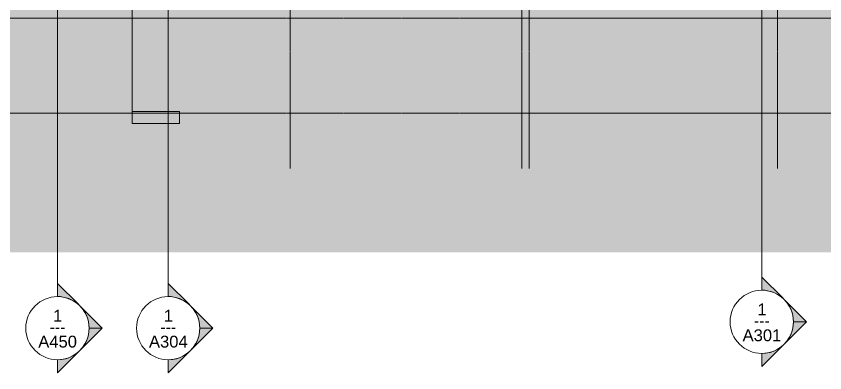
# Model space of a CAD drawing. Header units: inches. Extents: x -3219 to -1869, y -243 to 478.
# Drawn here: x -2816.5 to -2509.7, y -242.6 to -107.2 of the extents above; entities that cross this region are included whole.
import ezdxf

# ---------------------------------------------------------------- set-up
doc = ezdxf.new("R2010")
doc.units = ezdxf.units.IN
doc.header["$MEASUREMENT"] = 0
doc.linetypes.add('Grid Line 1_2_', pattern=[0.8749999999999999, 0.4999999999999999, -0.125, 0.125, -0.125])
for name, color, linetype, lineweight in [('A-FLOR-LEVL-1', 51, 'Grid Line 1_2_', 9), ('C-TOPO', 7, 'Continuous', 9), ('G-ANNO-SYMB', 111, 'Continuous', 9), ('S-GRID-1', 1, 'Grid Line 1_2_', 9)]:
    doc.layers.add(name, color=color, linetype=linetype, lineweight=lineweight)
doc.styles.add('Arial_1', font='arial.ttf', dxfattribs={"height": 4.499999999999996})
doc.styles.add('Century Gothic', font='ufonts.com_century-gothic.ttf', dxfattribs={"height": 4.499999999999996})

# ---------------------------------------------------------------- blocks, each defined once
blk = doc.blocks.new('Section - Section Head - Filled-22785-BUILDING ELEVATION - WEST')
at = {"layer": 'G-ANNO-SYMB'}
h = blk.add_hatch(color=256, dxfattribs=at)
edge = h.paths.add_edge_path(flags=0)
edge.add_line((-2792.746510440414, -216.7579785171439), (-2800.798738118733, -208.7057508388254))
edge.add_line((-2800.798738118733, -208.7057508388254), (-2800.798738118733, -213.6606957918207))
edge.add_arc((-2800.798738118733, -225.6763135873026), 12.01561779548195, 47.92160497537708, 90.0000000000004, ccw=False)
h = blk.add_hatch(color=256, dxfattribs=at)
edge = h.paths.add_edge_path(flags=0)
edge.add_arc((-2800.798738118733, -225.6763135873026), 11.99999999999997, -2.2737367544323206e-13, 45.000000000000114, ccw=False)
edge.add_line((-2788.798738118733, -225.6763135873026), (-2783.828175370255, -225.6763135873026))
edge.add_line((-2783.828175370255, -225.6763135873026), (-2792.313456744494, -217.191032213064))
h = blk.add_hatch(color=256, dxfattribs=at)
edge = h.paths.add_edge_path(flags=0)
edge.add_line((-2792.313456744494, -234.1615949615411), (-2783.828175370255, -225.6763135873026))
edge.add_line((-2783.828175370255, -225.6763135873026), (-2788.798738118733, -225.6763135873026))
edge.add_arc((-2800.798738118733, -225.6763135873025), 12.0000000000001, 314.99999999999983, 359.9999999999996, ccw=False)
h = blk.add_hatch(color=256, dxfattribs=at)
edge = h.paths.add_edge_path(flags=0)
edge.add_arc((-2800.798738118733, -225.6763135873027), 12.01561779548175, 269.9999999999998, 312.07839502462355, ccw=False)
edge.add_line((-2800.798738118733, -237.6919313827844), (-2800.798738118733, -242.6468763357797))
edge.add_line((-2800.798738118733, -242.6468763357797), (-2792.746510440414, -234.5946486574612))
for p, q in [((-2800.798738118733, -213.6606957918207), (-2800.798738118733, -208.7057508388254)), ((-2800.798738118733, -208.7057508388254), (-2792.746510440414, -216.7579785171439)), ((-2792.313456744494, -217.191032213064), (-2783.828175370255, -225.6763135873026)), ((-2783.828175370255, -225.6763135873026), (-2792.313456744494, -234.1615949615411)), ((-2788.798738118733, -225.6763135873026), (-2783.828175370255, -225.6763135873026)), ((-2783.828175370255, -225.6763135873026), (-2788.798738118733, -225.6763135873026)), ((-2792.746510440414, -234.5946486574612), (-2800.798738118733, -242.6468763357797)), ((-2800.798738118733, -242.6468763357797), (-2800.798738118733, -237.6919313827844))]:
    blk.add_line(p, q, dxfattribs=at)
for centre, radius, start, end in [((-2800.798738118733, -225.6919313827844), 12.00000000000004, 90.0000000000002, 269.9999999999998), ((-2800.798738118733, -225.6763135873026), 12.01561779548195, 47.92160497537668, 90), ((-2800.798738118733, -225.6919313827844), 12, 269.9999999999996, 90), ((-2800.798738118733, -225.6763135873026), 11.99999999999997, 359.9999999999995, 44.99999999999971), ((-2800.798738118733, -225.6763135873025), 12.0000000000001, 314.9999999999995, 359.9999999999992), ((-2800.798738118733, -225.6763135873027), 12.01561779548175, 269.9999999999994, 312.0783950246232)]:
    blk.add_arc(centre, radius, start, end, dxfattribs=at)
blk = doc.blocks.new('Detail View - 3_32_ x 3_8_-54337-BUILDING ELEVATION - WEST')
at = {"layer": 'G-ANNO-SYMB'}
blk.add_hatch(color=256, dxfattribs=at).paths.add_polyline_path([(-2754.447334831465, -143.4206548285656), (-2772.447334831465, -143.4206548285655), (-2772.447334831465, -147.9206548285654), (-2754.447334831465, -147.9206548285656)], flags=0)
for p, q in [((-2772.447334831465, -147.9206548285654), (-2772.447334831465, -143.4206548285655)), ((-2772.447334831465, -143.4206548285655), (-2754.447334831465, -143.4206548285656)), ((-2754.447334831465, -143.4206548285656), (-2754.447334831465, -147.9206548285656)), ((-2754.447334831465, -147.9206548285656), (-2772.447334831465, -147.9206548285654))]:
    blk.add_line(p, q, dxfattribs=at)

msp = doc.modelspace()

# ---------------------------------------------------------------- hatches: boundary and pattern name
at = {"layer": 'C-TOPO'}
h = msp.add_hatch(color=256, dxfattribs=at)
h.paths.add_polyline_path([(-3146.203415034421, -196.9386938906581), (-1985.519452438269, -196.9386938906581), (-1985.519452438269, 15.05019798450559), (-1997.715062468572, 13.74652663092649), (-2038.530047333302, 9.079752218978284), (-2079.076376414695, 5.999999999999999), (-2111.778089469743, 3.638979950385021), (-2184.717958773607, -8.526512829121201e-14), (-2211.995515556347, -1.859833417005063), (-2275.970932079678, -6.00000000000017), (-2286.336713453676, -6.000004829117244), (-2297.005322031174, -7.740191497317794), (-2349.840913099129, -11.0934492524012), (-2392.049005506527, -18.00000000000008), (-2475.979363837025, -18.00000000000008), (-2520.546237830081, -25.80556318704185), (-2572.969717247366, -29.82267142738385), (-2625.595112154029, -29.69318652079872), (-2629.284143598456, -30.00000000000008), (-2674.083618164062, -37.2292785644532), (-2675.151672363282, -37.42570908439097), (-2681.215787470372, -41.37266868610833), (-2750.598499875318, -41.99999999999999), (-2800.028866650649, -42.00000000000008), (-2834.183664235535, -49.13165475237573), (-2883.720461798959, -54.00000000000008), (-2941.044557810535, -64.2543425680379), (-2977.619120526208, -74.08883749245378), (-2992.881940212283, -77.13266912884389), (-2996.94634253233, -78.00000000000016), (-3006.295227675514, -79.53843439107958), (-3080.336791992188, -96.62148146349377), (-3107.158179552801, -102.1453090205663), (-3108.086935209253, -102.00087533585), (-3112.932292944611, -105.7204391709833), (-3146.203415034421, -131.2307202717074), (-3146.203415034421, -189.3351373179128)], flags=0)
h.paths.add_polyline_path([(-2281.079524965417, -131.9850778223754), (-2281.725594438355, -131.962171104729), (-2282.344551712904, -131.8981294803364), (-2282.932446415508, -131.7243727673618), (-2283.459774917371, -131.4496220693567), (-2283.955188565012, -131.0160026738629), (-2284.231249163833, -130.656676094246), (-2284.442832535844, -130.1340386340582), (-2284.506262376046, -129.6776433889382), (-2284.436495404224, -129.17755411195), (-2284.230696344444, -128.7042704126625), (-2283.899194918988, -128.2815440702312), (-2283.458630003985, -127.930588791133), (-2282.931114127491, -127.6690153379698), (-2282.286011567468, -127.5054387549431), (-2281.698281791936, -127.4621630317661), (-2281.079524965419, -127.4841013658162), (-2280.460768138902, -127.5481003028614), (-2279.873038363369, -127.7217389429542), (-2279.345806863912, -127.9963103196258), (-2278.905511229442, -128.3580462775421), (-2278.574229721585, -128.788807865296), (-2278.368574178455, -129.2669948981702), (-2278.298857027728, -129.768629081606), (-2278.368574178455, -130.2685563830005), (-2278.574229721585, -130.7417083599479), (-2278.905511229442, -131.1643591966139), (-2279.345806863912, -131.5153154152114), (-2279.873038363369, -131.7769786054751), (-2280.460768138902, -131.9362278824343)], flags=0)
h.paths.add_polyline_path([(-2219.967454331656, -127.1832100531279), (-2220.562717623301, -127.07673301922), (-2220.999763106327, -126.9124058431085), (-2221.39548321177, -126.6462774857198), (-2221.689529777299, -126.3055478752907), (-2221.870602758302, -125.9033110596657), (-2221.931743621666, -125.4550247740939), (-2221.85196472675, -124.9084659744525), (-2221.61662848892, -124.3517057835291), (-2221.237535649819, -123.8126624821242), (-2220.733695507354, -123.3183659522185), (-2220.130372710121, -122.8936022858254), (-2218.560453691107, -122.1378132848617), (-2217.860075606327, -121.9139138193762), (-2217.118706672299, -121.8118943547277), (-2216.638299534243, -121.8079754404767), (-2216.082812187865, -121.9004941235809), (-2215.610075606327, -122.0782409954878), (-2215.213146380803, -122.3455336480661), (-2214.899309282653, -122.7313630442433), (-2214.736894732657, -123.1045016728967), (-2214.678095090987, -123.5356220645014), (-2214.758188107111, -124.0831989681852), (-2214.994425352425, -124.6409411382127), (-2215.374890203292, -125.1807519655012), (-2215.880397401917, -125.6754454869745), (-2216.485465260595, -126.1001177519693), (-2218.041705830223, -126.8503786413518), (-2218.749763106327, -127.07673301922), (-2219.457820382431, -127.178317061677), (-2219.94237142453, -127.182969232338)], flags=0)

# ---------------------------------------------------------------- linework, layer by layer
at = {"layer": 'A-FLOR-LEVL-1'}
for p, q in [((-1935.479173867062, -108), (-3194.570245953733, -108)), ((-1935.479173867062, -144), (-3194.570245953733, -144))]:
    msp.add_line(p, q, dxfattribs=at)
at = {"layer": 'G-ANNO-SYMB'}
for p, q in [((-2533.617933847784, -211.2680664901155), (-2533.617933847784, 399.9518907254702)), ((-2800.798738118734, -213.6763135873028), (-2800.798738118734, 397.5436436282829)), ((-2758.798738118734, -213.6763135873028), (-2758.798738118734, 397.5436436282829)), ((-2772.447334831467, 17.16960444607164), (-2772.447334831467, -143.4206548285655))]:
    msp.add_line(p, q, dxfattribs=at)
at = {"layer": 'S-GRID-1'}
for p, q in [((-2712.461683847678, -165.07357144496), (-2712.461683847678, 454.1448510893824)), ((-2624.586683847817, -165.07357144496), (-2624.586683847817, 454.1448510893824)), ((-2621.899183847884, -165.07357144496), (-2621.899183847884, 454.1448510893824)), ((-2527.617933847783, -165.07357144496), (-2527.617933847783, 454.1448510893824))]:
    msp.add_line(p, q, dxfattribs=at)

# ---------------------------------------------------------------- block references
at = {"layer": 'G-ANNO-SYMB'}
for name, p in [('Detail View - 3_32_ x 3_8_-54337-BUILDING ELEVATION - WEST', (0, 0)), ('Section - Section Head - Filled-22785-BUILDING ELEVATION - WEST', (267.1808042709509, 2.408247097187298)), ('Section - Section Head - Filled-22785-BUILDING ELEVATION - WEST', (0, 0)), ('Section - Section Head - Filled-22785-BUILDING ELEVATION - WEST', (42.00000000000068, 0))]:
    msp.add_blockref(name, p, dxfattribs=at)

# ---------------------------------------------------------------- texts
at = {"layer": 'G-ANNO-SYMB', "char_height": 4.499999999999996, "attachment_point": 1}
for s, insert, width, style in [('1', (-2535.27842208566, -216.3137482600314), 4.241999999999996, 'Arial_1'), ('1', (-2802.459226356611, -218.7219953572186), 4.241999999999996, 'Arial_1'), ('1', (-2760.45922635661, -218.7219953572186), 4.241999999999996, 'Arial_1'), ('---', (-2536.604077629018, -220.5670947167243), 7.726499999999994, 'Century Gothic'), ('---', (-2803.784881899969, -222.9753418139116), 7.726499999999994, 'Century Gothic'), ('---', (-2761.784881899968, -222.9753418139116), 7.726499999999994, 'Century Gothic'), ('A301', (-2540.900469329754, -226.1318703546978), 17.87699999999998, 'Arial_1'), ('A450', (-2808.081273600705, -228.540117451885), 17.87699999999998, 'Arial_1'), ('A304', (-2766.081273600705, -228.540117451885), 17.87699999999998, 'Arial_1')]:
    msp.add_mtext(s, dxfattribs=dict(at, insert=insert, width=width, style=style))

doc.saveas('drawing.dxf')
